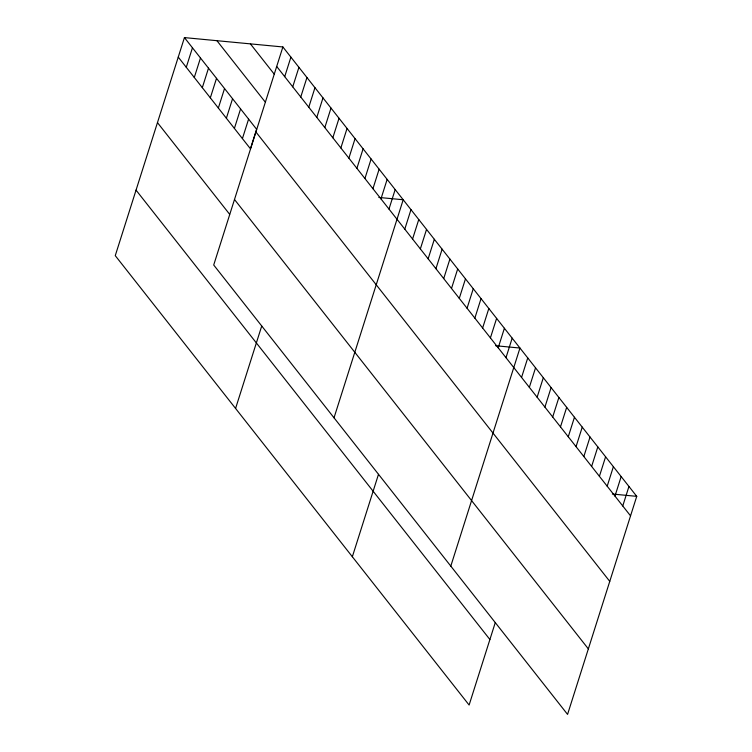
<?xml version="1.0" encoding="UTF-8"?>
<svg xmlns="http://www.w3.org/2000/svg" width="752" height="752" viewBox="0 0 752 752"><rect width="100%" height="100%" fill="white"/><g stroke="black" fill="none" stroke-linecap="round" stroke-linejoin="round"><path stroke-width="1.13" d="M282.884 46.962L213.709 265.014L567.563 714.4L636.737 496.348L282.884 46.962L184.437 37.6L115.263 255.652L469.116 705.038L495.258 622.637M186.27 67.295L192.456 47.79M194.289 77.475L200.483 57.97M202.316 87.664L208.501 68.159M210.334 97.854L216.52 78.34M218.353 108.034L224.538 88.529M226.371 118.224L232.565 98.719M234.398 128.404L240.584 108.899M242.417 138.594L248.602 119.089M284.717 76.657L290.902 57.143M292.735 86.837L298.92 67.332M300.753 97.027L306.948 77.522M308.781 107.207L314.966 87.702M316.799 117.397L322.984 97.892M235.573 408.449L261.715 326.048M324.817 127.586L331.002 108.081M332.835 137.766L339.03 118.261M340.863 147.956L347.048 128.451M348.881 158.136L355.066 138.631M356.899 168.326L363.094 148.821M364.927 178.515L371.112 159.01M372.945 188.696L379.13 169.191M380.963 198.885L387.148 179.38M388.981 209.075L395.176 189.56M334.02 417.811L403.194 199.75L378.829 197.438M404.792 229.144L410.977 209.639M412.575 239.033L418.761 219.528M420.359 248.912L426.544 229.407M428.142 258.801L434.327 239.296M435.925 268.69L442.12 249.185M352.35 556.743L378.482 474.343M443.718 278.578L449.903 259.073M451.501 288.458L457.686 268.953M459.284 298.347L465.469 278.842M467.067 308.235L473.252 288.73M474.85 318.124L481.036 298.619M482.634 328.004L488.828 308.499M490.417 337.892L496.611 318.387M498.209 347.781L504.395 328.276M505.993 357.67L512.178 338.165M450.796 566.106L519.961 348.044L495.596 345.732M521.559 377.438L527.744 357.933M529.342 387.327L535.537 367.822M537.125 397.216L543.32 377.711M544.918 407.095L551.103 387.59M552.701 416.984L558.886 397.479M560.484 426.873L566.67 407.368M568.268 436.762L574.453 417.257M576.051 446.641L582.245 427.136M583.834 456.53L590.029 437.025M591.627 466.419L597.812 446.914M599.41 476.307L605.595 456.802M607.193 486.187L613.378 466.682M614.976 496.076L621.161 476.571M622.759 505.964L628.954 486.459M612.372 494.026L636.737 496.348M276.698 66.467L630.543 515.853M250.397 43.87L274.461 74.429M216.924 40.693L265.052 101.802M184.437 37.6L256.62 129.278L250.435 148.783L178.252 57.105M255.915 131.985L609.759 581.371M234.492 199.496L588.346 648.882M157.469 122.623L229.651 214.301M136.046 190.134L489.9 639.52"/></g></svg>
